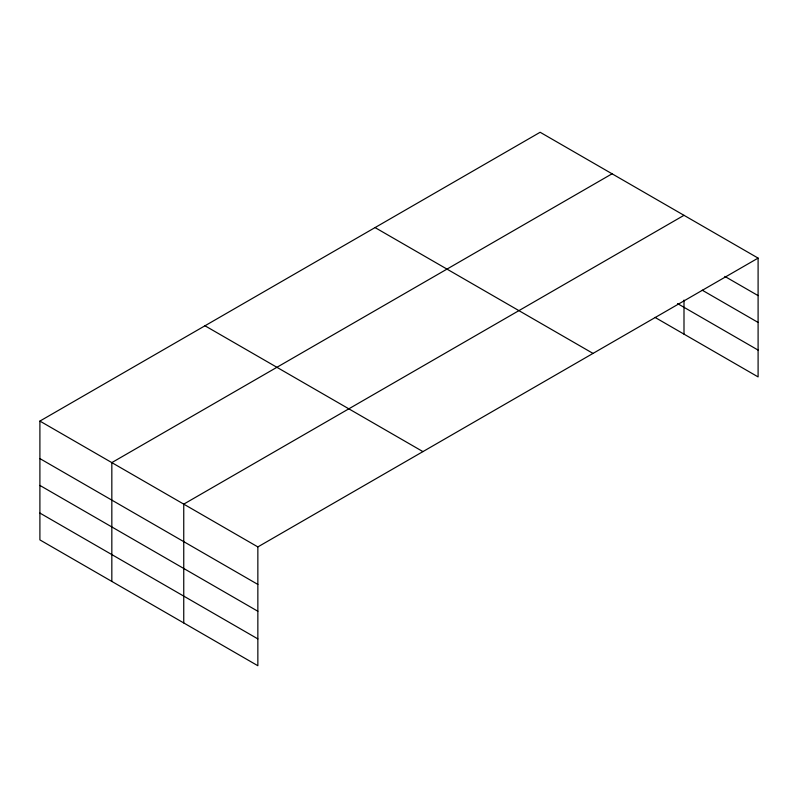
<?xml version="1.0" encoding="UTF-8"?>
<svg xmlns="http://www.w3.org/2000/svg" width="798" height="798" viewBox="0 0 798 798"><rect width="100%" height="100%" fill="white"/><g stroke="black" fill="none" stroke-linecap="round" stroke-linejoin="round"><path stroke-width="1.2" d="M758.1 258.103L540.146 132.268L39.9 421.085L39.9 539.897L257.854 665.731L257.854 546.919L758.1 258.103L758.1 376.915L655.008 317.395M612.066 173.794L111.83 462.611L111.83 581.423M683.996 215.32L183.749 504.137L183.749 622.949M724.803 276.397L758.1 295.619M702.25 290.203L758.1 322.442M677.552 303.589L758.1 350.093M375.06 227.58L593.024 353.414M204.976 325.774L422.94 451.608M39.9 421.085L257.854 546.919M39.9 458.591L257.854 584.425M39.9 485.423L257.854 611.258M39.9 513.064L257.854 638.899M683.996 300.088L683.996 334.133"/></g></svg>
